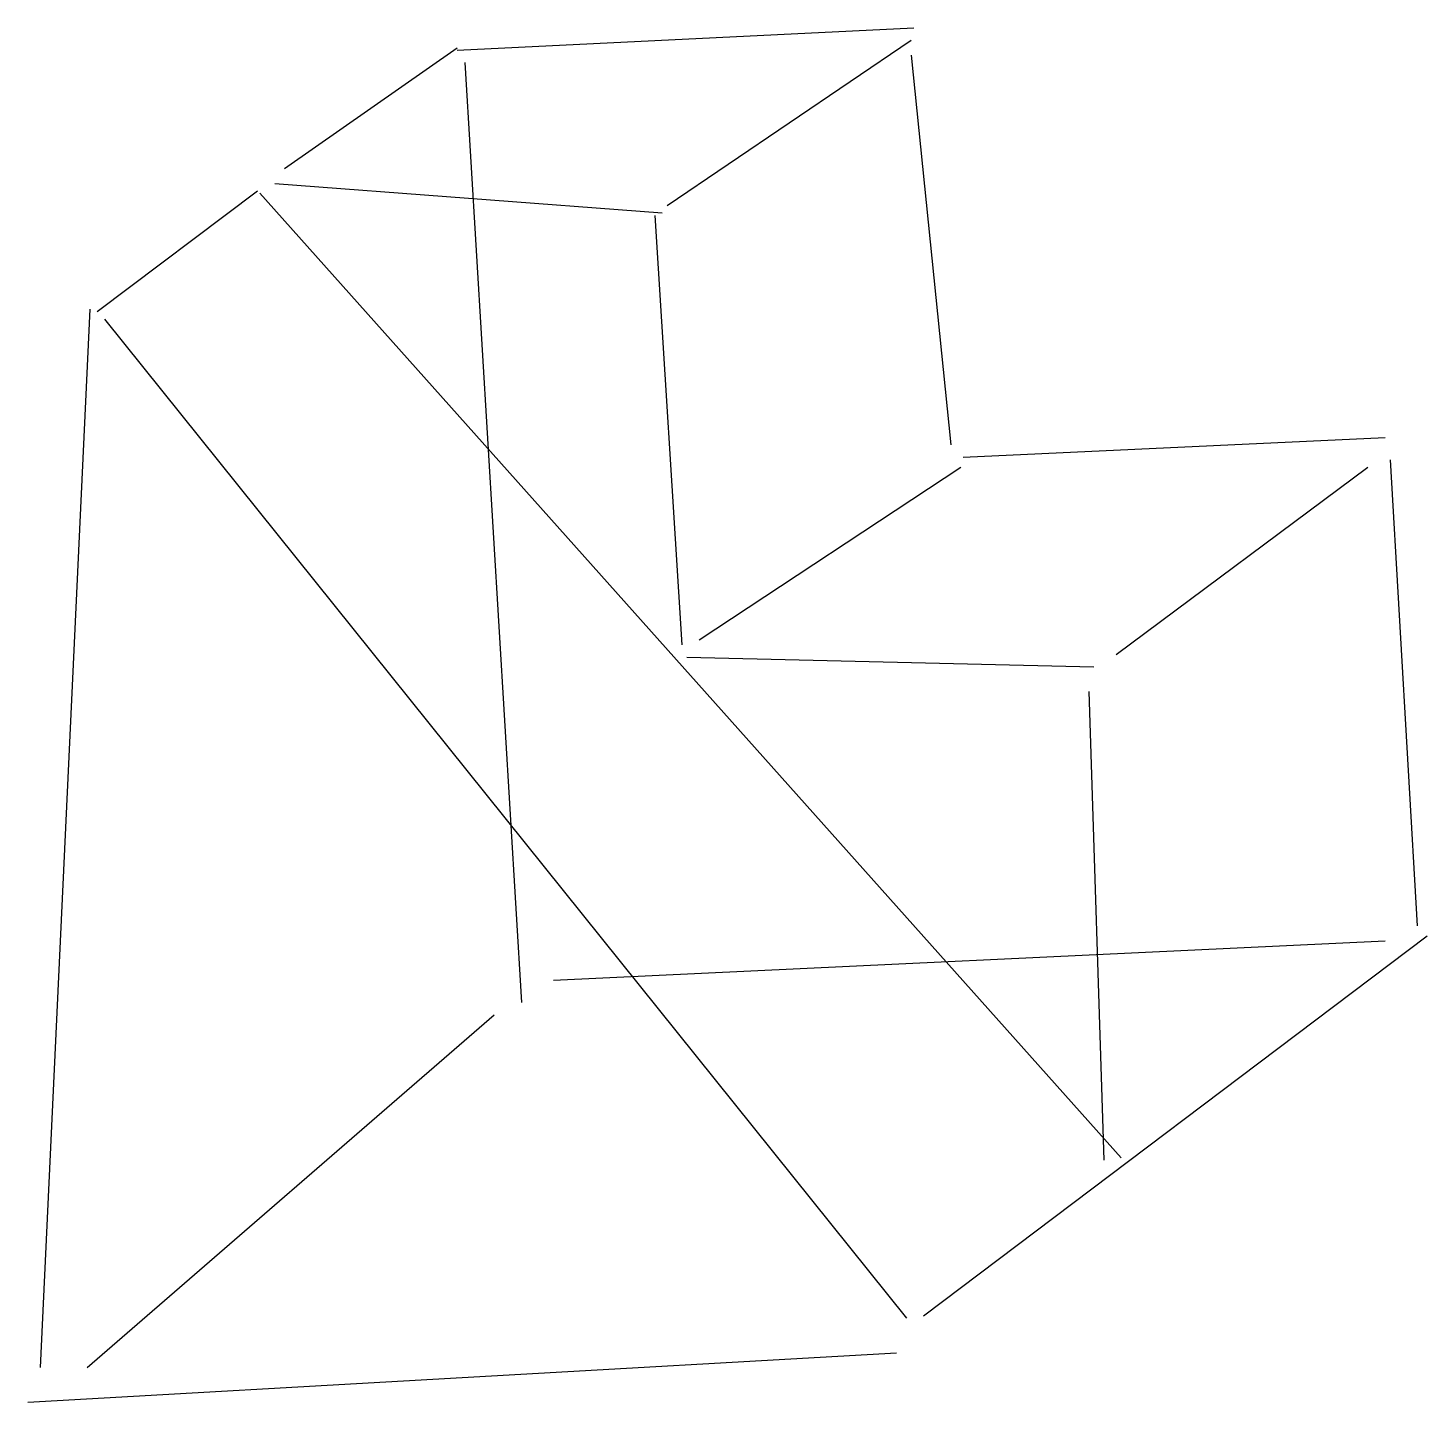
# Model space of a CAD drawing. Header units: metres. Extents: x -92 to 70, y 140 to 299.
import ezdxf

# ---------------------------------------------------------------- set-up
doc = ezdxf.new("R2010")
doc.units = ezdxf.units.M

msp = doc.modelspace()

# ---------------------------------------------------------------- linework, layer by layer
at = {"color": 0, "linetype": 'CONTINUOUS'}
for p, q in [((-42.295741, 296.643691), (10.753155, 299.224448)), ((-17.921924, 278.578391), (10.466404, 297.790694)), ((-62.368297, 282.879653), (-42.295741, 296.930442)), ((10.466404, 296.070189), (15.054416, 250.763565)), ((-41.435489, 295.209937), (-34.840221, 185.957886)), ((-84.161356, 266.248107), (-65.522555, 280.298896)), ((-65.235804, 280.012145), (34.840221, 167.892587)), ((-63.5153, 281.159148), (-18.495426, 277.718139)), ((-19.355678, 277.431388), (-16.20142, 227.536751)), ((-85.021609, 266.534858), (-90.756625, 143.51877)), ((-83.301104, 265.387855), (9.892902, 149.253785)), ((16.48817, 249.329811), (65.522555, 251.623817)), ((66.096057, 249.04306), (69.250315, 194.847161)), ((-14.194164, 228.110252), (16.20142, 248.182808)), ((34.266719, 226.389748), (63.5153, 248.182808)), ((-15.627918, 226.102997), (31.685962, 224.955994)), ((31.112461, 222.088486), (32.832965, 167.605836)), ((11.900158, 149.540536), (70.397319, 193.700158)), ((-31.112461, 188.538644), (65.522555, 193.126656)), ((-85.30836, 143.51877), (-37.994479, 184.524132)), ((-92.190379, 139.504259), (8.745899, 145.239274))]:
    msp.add_line(p, q, dxfattribs=at)

doc.saveas('drawing.dxf')
